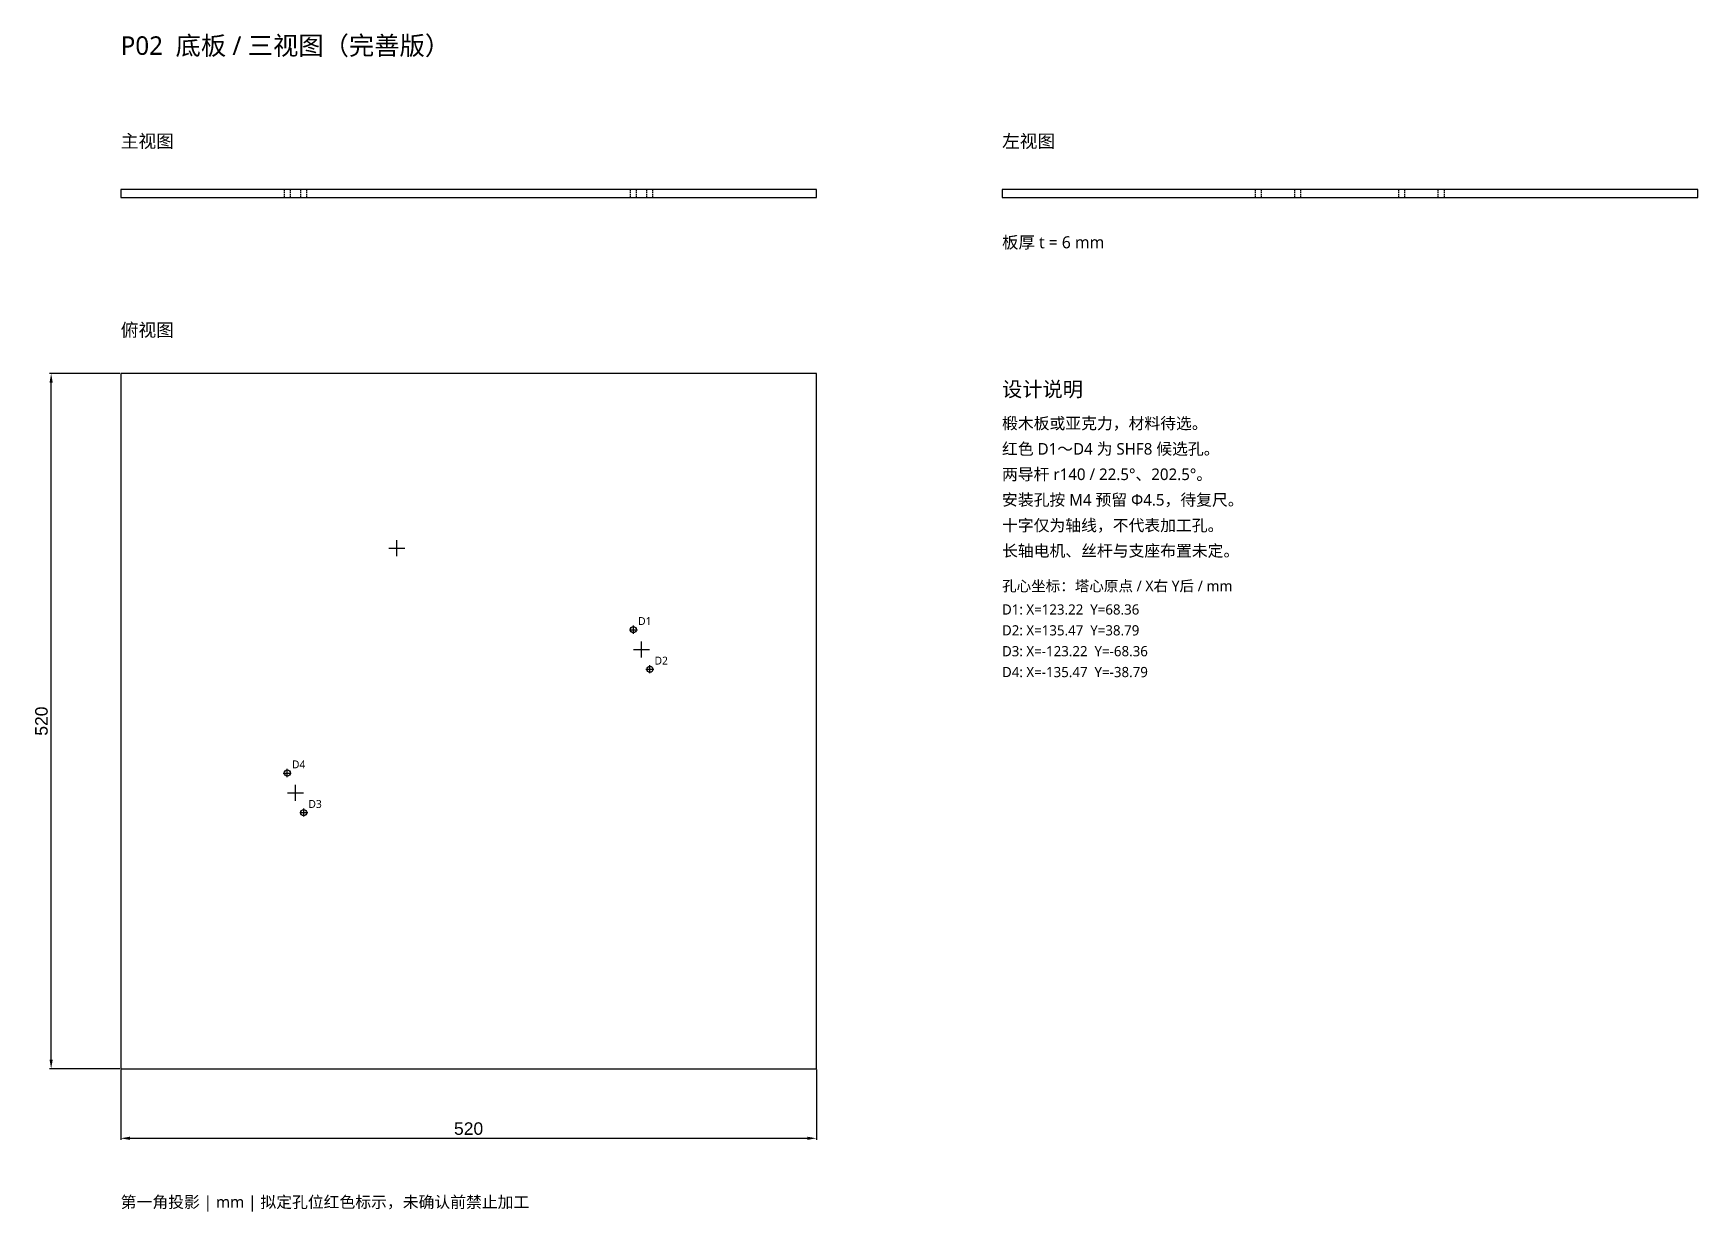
# Model space of a CAD drawing. Header units: millimetres. Extents: x 91 to 1335, y 49 to 930.
import ezdxf

# ---------------------------------------------------------------- set-up
doc = ezdxf.new("R2010")
doc.units = ezdxf.units.MM
doc.linetypes.add('HIDDEN2', pattern=[4.7625, 3.175, -1.5875])
for name, color, linetype in [('CENTER', 4, 'Continuous'), ('DIMENSIONS', 3, 'Continuous'), ('NOTES', 7, 'Continuous'), ('OUTLINE', 7, 'Continuous'), ('PROPOSED_HIDDEN', 1, 'HIDDEN2'), ('PROPOSED_HOLES', 1, 'Continuous')]:
    doc.layers.add(name, color=color, linetype=linetype)
doc.styles.add('CN_NOTES', font='Microsoft YaHei.ttf')
doc.styles.get("Standard").update_dxf_attribs({"font": 'arial.ttf'})
doc.dimstyles.new('ISO-25', dxfattribs={"dimtxt": 2.5, "dimasz": 2.5, "dimexe": 1.25, "dimexo": 0.625, "dimtad": 1, "dimtxsty": 'Standard', "dimcen": 2.5, "dimadec": 0, "dimazin": 0, "dimtfac": 1, "dimtmove": 0, "dimatfit": 3, "dimfxl": 1, "dimarcsym": 0})

# ---------------------------------------------------------------- blocks, each defined once
blk = doc.blocks.new('*D1')
at = {"layer": 'Defpoints', "color": 0, "transparency": 16777216}
for p in [(156, 156), (676, 156), (676, 104)]:
    blk.add_point(p, dxfattribs=at)
at = {"layer": 'DIMENSIONS', "color": 0, "lineweight": -2, "transparency": 16777216}
for p, q in [((156, 155.4), (156, 102.8)), ((676, 155.4), (676, 102.8)), ((162.9, 104), (669.1, 104))]:
    blk.add_line(p, q, dxfattribs=at)
at = {"layer": 'DIMENSIONS', "color": 0, "transparency": 16777216}
for points in [[(162.9, 105.2), (162.9, 102.8), (156, 104)], [(669.1, 105.2), (669.1, 102.8), (676, 104)]]:
    blk.add_solid(points, dxfattribs=at)
at = {"layer": 'DIMENSIONS', "color": 0, "transparency": 16777216, "insert": (416, 111.2), "char_height": 9.36, "attachment_point": 5}
blk.add_mtext('520', dxfattribs=at)
blk = doc.blocks.new('*D2')
at = {"layer": 'Defpoints', "color": 0, "transparency": 16777216}
for p in [(104, 676), (156, 676), (156, 156)]:
    blk.add_point(p, dxfattribs=at)
at = {"layer": 'DIMENSIONS', "color": 0, "lineweight": -2, "transparency": 16777216}
for p, q in [((155.4, 676), (102.8, 676)), ((104, 162.9), (104, 669.1)), ((155.4, 156), (102.8, 156))]:
    blk.add_line(p, q, dxfattribs=at)
at = {"layer": 'DIMENSIONS', "color": 0, "transparency": 16777216}
for points in [[(102.8, 669.1), (105.2, 669.1), (104, 676)], [(102.8, 162.9), (105.2, 162.9), (104, 156)]]:
    blk.add_solid(points, dxfattribs=at)
at = {"layer": 'DIMENSIONS', "color": 0, "transparency": 16777216, "insert": (96.8, 416), "char_height": 9.36, "attachment_point": 5, "rotation": 90}
blk.add_mtext('520', dxfattribs=at)

msp = doc.modelspace()

# ---------------------------------------------------------------- linework, layer by layer
at = {"layer": 'CENTER'}
for p, q in [((362.4, 539.3), (362.4, 551.3)), ((356.4, 545.3), (368.4, 545.3)), ((539.2, 481.4), (539.2, 487.4)), ((536.2, 484.4), (542.2, 484.4)), ((545.3, 463.6), (545.3, 475.6)), ((539.3, 469.6), (551.3, 469.6)), ((548.5, 454.8), (554.5, 454.8)), ((551.5, 451.8), (551.5, 457.8)), ((277.5, 377.2), (283.5, 377.2)), ((280.5, 374.2), (280.5, 380.2)), ((280.7, 362.4), (292.7, 362.4)), ((286.7, 356.4), (286.7, 368.4)), ((292.8, 344.6), (292.8, 350.6)), ((289.8, 347.6), (295.8, 347.6))]:
    msp.add_line(p, q, dxfattribs=at)
at = {"layer": 'OUTLINE'}
for p, q in [((676, 813.7), (156, 813.7)), ((156, 813.7), (156, 807.7)), ((676, 807.7), (676, 813.7)), ((1334.7, 813.7), (814.7, 813.7)), ((814.7, 813.7), (814.7, 807.7)), ((1334.7, 807.7), (1334.7, 813.7)), ((156, 807.7), (676, 807.7)), ((814.7, 807.7), (1334.7, 807.7)), ((676, 676), (156, 676)), ((156, 676), (156, 156)), ((676, 156), (676, 676)), ((156, 156), (676, 156))]:
    msp.add_line(p, q, dxfattribs=at)
at = {"layer": 'PROPOSED_HIDDEN', "ltscale": 0.35}
for p, q in [((278.3, 807.7), (278.3, 813.7)), ((282.8, 807.7), (282.8, 813.7)), ((290.5, 807.7), (290.5, 813.7)), ((295, 807.7), (295, 813.7)), ((537, 807.7), (537, 813.7)), ((541.5, 807.7), (541.5, 813.7)), ((549.2, 807.7), (549.2, 813.7)), ((553.7, 807.7), (553.7, 813.7)), ((1004.1, 807.7), (1004.1, 813.7)), ((1008.6, 807.7), (1008.6, 813.7)), ((1033.6, 807.7), (1033.6, 813.7)), ((1038.1, 807.7), (1038.1, 813.7)), ((1111.2, 807.7), (1111.2, 813.7)), ((1115.7, 807.7), (1115.7, 813.7)), ((1140.8, 807.7), (1140.8, 813.7)), ((1145.3, 807.7), (1145.3, 813.7))]:
    msp.add_line(p, q, dxfattribs=at)
at = {"layer": 'PROPOSED_HOLES'}
for centre in [(539.2, 484.4), (551.5, 454.8), (280.5, 377.2), (292.8, 347.6)]:
    msp.add_circle(centre, 2.25, dxfattribs=at)

# ---------------------------------------------------------------- texts
at = {"layer": 'NOTES', "style": 'CN_NOTES'}
for s, height, p in [('P02  底板 / 三视图（完善版）', 13.867, (156, 914.3)), ('主视图', 9.71, (156, 844.9)), ('左视图', 9.71, (814.7, 844.9)), ('板厚 t = 6 mm', 9.013, (814.7, 769.6)), ('俯视图', 9.71, (156, 703.7)), ('设计说明', 11.09, (814.7, 658.7)), ('椴木板或亚克力，材料待选。', 8.667, (814.7, 634.4)), ('红色 D1～D4 为 SHF8 候选孔。', 8.667, (814.7, 615.3)), ('两导杆 r140 / 22.5°、202.5°。', 8.667, (814.7, 596.3)), ('安装孔按 M4 预留 Φ4.5，待复尺。', 8.667, (814.7, 577.2)), ('十字仅为轴线，不代表加工孔。', 8.667, (814.7, 558.1)), ('长轴电机、丝杆与支座布置未定。', 8.667, (814.7, 539.1)), ('孔心坐标：塔心原点 / X右 Y后 / mm', 7.973, (814.7, 513.1)), ('第一角投影 | mm | 拟定孔位红色标示，未确认前禁止加工', 8.667, (156, 52))]:
    msp.add_text(s, height=height, dxfattribs=at).set_placement(p)
at = {"layer": 'PROPOSED_HOLES', "style": 'CN_NOTES'}
for s, height, p in [('D1: X=123.22  Y=68.36', 7.627, (814.7, 495.7)), ('D1', 5.89, (542.7, 487.9)), ('D2: X=135.47  Y=38.79', 7.627, (814.7, 480.1)), ('D2', 5.89, (555, 458.3)), ('D3: X=-123.22  Y=-68.36', 7.627, (814.7, 464.5)), ('D4: X=-135.47  Y=-38.79', 7.627, (814.7, 448.9)), ('D4', 5.89, (284, 380.7)), ('D3', 5.89, (296.3, 351.1))]:
    msp.add_text(s, height=height, dxfattribs=at).set_placement(p)

# ---------------------------------------------------------------- dimensions: what is measured, and where the dimension line sits
at = {"layer": 'DIMENSIONS'}
dim = msp.add_linear_dim(base=(104, 676), p1=(156, 156), p2=(156, 676), angle=90, dimstyle='ISO-25', override={"dimtxt": 9.36, "dimasz": 6.933333, "dimgap": 2.426667, "dimdec": 0, "dimlfac": 1}, dxfattribs=at)
dim.commit()
dim.dimension.update_dxf_attribs({"geometry": '*D2', "text_midpoint": (96.8, 416)})
dim = msp.add_linear_dim(base=(676, 104), p1=(156, 156), p2=(676, 156), dimstyle='ISO-25', override={"dimtxt": 9.36, "dimasz": 6.933333, "dimgap": 2.426667, "dimdec": 0, "dimlfac": 1}, dxfattribs=at)
dim.commit()
dim.dimension.update_dxf_attribs({"geometry": '*D1', "text_midpoint": (416, 111.2)})

doc.saveas('drawing.dxf')
